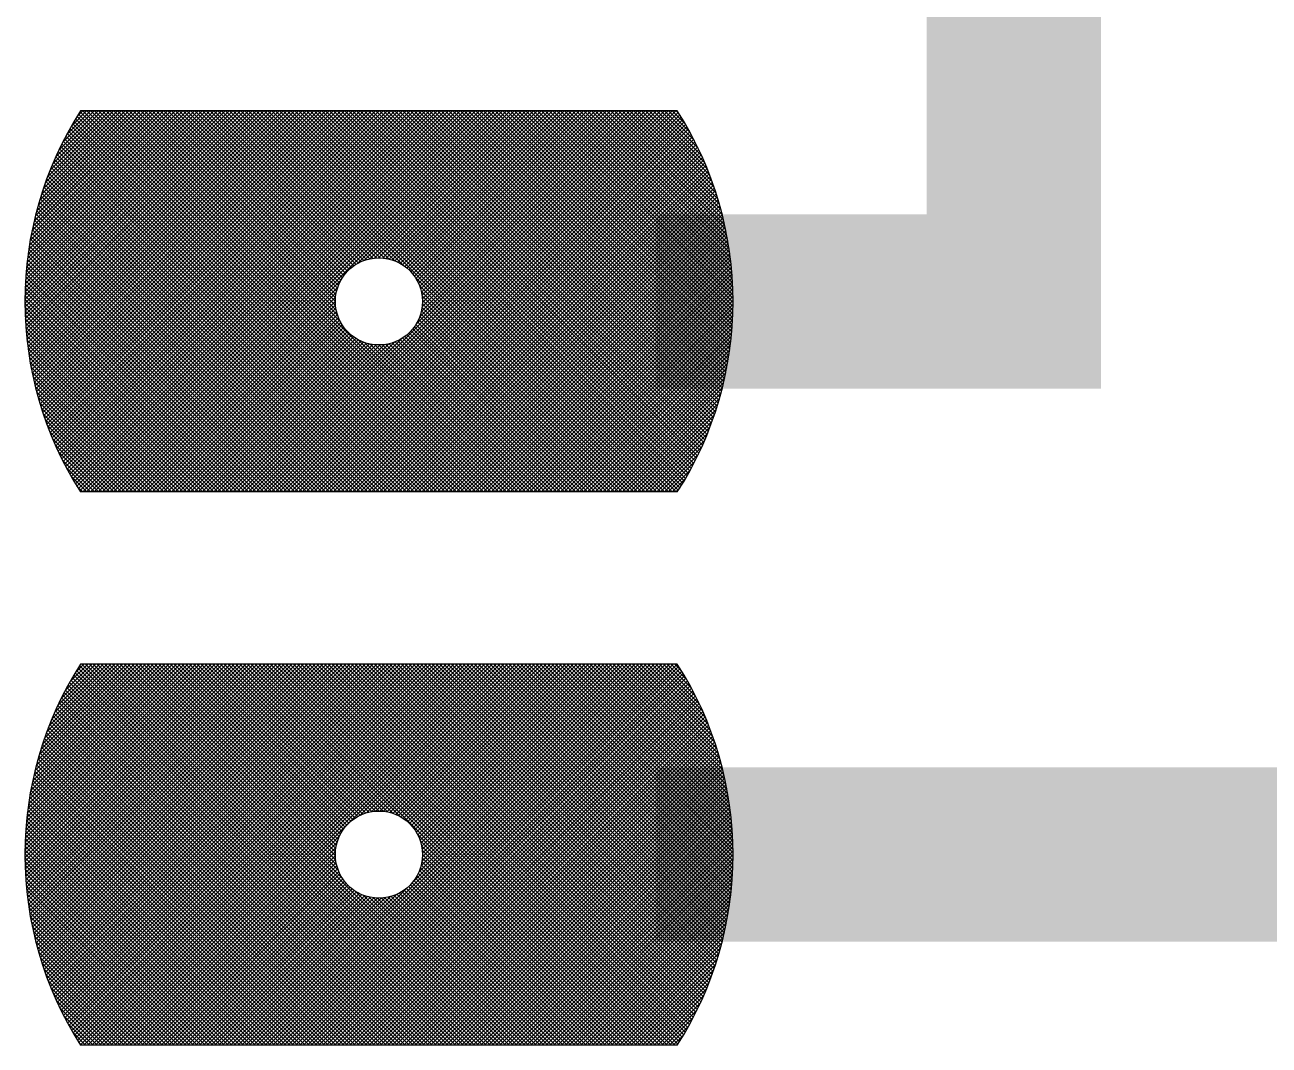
# Model space of a CAD drawing. Extents: x 0 to 395, y 0 to 270.
# Drawn here: x 117.12 to 122.83, y 206.77 to 211.45 of the extents above; entities that cross this region are included whole.
import ezdxf

# ---------------------------------------------------------------- set-up
doc = ezdxf.new("R2010")
doc.units = 0
doc.header["$LTSCALE"] = 0.3
doc.layers.get('0').update_dxf_attribs({"linetype": 'CONTINUOUS'})
doc.layers.add('TRACK', color=3, linetype='CONTINUOUS')

# ---------------------------------------------------------------- blocks, each defined once
blk = doc.blocks.new('*X26')
at = {"color": 0}
for p, q in [((77.75, 68.5753), (78.6297, 69.455)), ((77.7501, 68.593), (78.612, 69.455)), ((77.7502, 68.5578), (78.6474, 69.455)), ((77.7503, 68.6109), (78.5944, 69.455)), ((77.7505, 68.5404), (78.6651, 69.455)), ((77.7507, 68.6291), (78.5767, 69.455)), ((77.751, 68.5232), (78.6827, 69.455)), ((77.7514, 68.6474), (78.559, 69.455)), ((77.7517, 68.5063), (78.7004, 69.455)), ((77.7523, 68.666), (78.5413, 69.455)), ((77.7525, 68.4894), (78.7181, 69.455)), ((77.7534, 68.6847), (78.5236, 69.455)), ((77.7535, 68.4728), (78.7358, 69.455)), ((77.7547, 68.4563), (78.7535, 69.455)), ((77.7547, 68.7038), (78.506, 69.455)), ((77.756, 68.4399), (78.7711, 69.455)), ((77.7563, 68.723), (78.4883, 69.455)), ((77.7575, 68.4237), (78.7888, 69.455)), ((77.7581, 68.7425), (78.4706, 69.455)), ((77.7592, 68.4077), (78.8065, 69.455)), ((77.7603, 68.7623), (78.4529, 69.455)), ((77.7609, 68.3918), (78.8242, 69.455)), ((77.7627, 68.7824), (78.4353, 69.455)), ((77.7629, 68.376), (78.8418, 69.455)), ((77.7649, 68.3604), (78.8595, 69.455)), ((77.7653, 68.8028), (78.4176, 69.455)), ((77.7671, 68.3449), (78.8772, 69.455)), ((77.7683, 68.8234), (78.3999, 69.455)), ((77.7694, 68.3295), (78.8949, 69.455)), ((77.7717, 68.8444), (78.3822, 69.455)), ((77.7719, 68.3143), (78.9126, 69.455)), ((77.7744, 68.2992), (78.9302, 69.455)), ((77.7753, 68.8658), (78.3645, 69.455)), ((77.7771, 68.2842), (78.9479, 69.455)), ((77.7794, 68.8875), (78.3469, 69.455)), ((77.78, 68.2694), (78.9656, 69.455)), ((77.7829, 68.2546), (78.9833, 69.455)), ((77.7838, 68.9096), (78.3292, 69.455)), ((77.786, 68.24), (79.0009, 69.455)), ((77.7886, 68.9321), (78.3115, 69.455)), ((77.7891, 68.2255), (79.0186, 69.455)), ((77.7924, 68.2111), (79.0363, 69.455)), ((77.7939, 68.955), (78.2938, 69.455)), ((77.7958, 68.1968), (79.054, 69.455)), ((77.7993, 68.1827), (79.0717, 69.455)), ((77.7996, 68.9785), (78.2762, 69.455)), ((77.8029, 68.1686), (79.0893, 69.455)), ((77.8059, 69.0024), (78.2585, 69.455)), ((77.8067, 68.1546), (79.107, 69.455)), ((77.8105, 68.1408), (79.1247, 69.455)), ((77.8126, 69.0268), (78.2408, 69.455)), ((77.8144, 68.127), (79.1424, 69.455)), ((77.8184, 68.1134), (79.16, 69.455)), ((77.82, 69.0519), (78.2231, 69.455)), ((77.8226, 68.0998), (79.1777, 69.455)), ((77.8268, 68.0864), (79.1954, 69.455)), ((77.8281, 69.0776), (78.2054, 69.455)), ((77.8311, 68.073), (79.2131, 69.455)), ((77.8355, 68.0598), (79.2308, 69.455)), ((77.8368, 69.1041), (78.1878, 69.455)), ((77.84, 68.0466), (79.2484, 69.455)), ((77.8446, 68.0335), (79.2661, 69.455)), ((77.8464, 69.1313), (78.1701, 69.455)), ((77.8493, 68.0206), (79.2838, 69.455)), ((77.8541, 68.0077), (79.3015, 69.455)), ((77.8568, 69.1594), (78.1524, 69.455)), ((77.859, 67.9949), (79.3191, 69.455)), ((77.864, 67.9822), (79.3368, 69.455)), ((77.8682, 69.1885), (78.1347, 69.455)), ((77.869, 67.9695), (79.3545, 69.455)), ((77.8742, 67.957), (79.3722, 69.455)), ((77.8794, 67.9445), (79.3899, 69.455)), ((77.8808, 69.2187), (78.1171, 69.455)), ((77.8847, 67.9322), (79.4075, 69.455)), ((77.8901, 67.9199), (79.4252, 69.455)), ((77.8947, 69.2503), (78.0994, 69.455)), ((77.8956, 67.9077), (79.4429, 69.455)), ((77.9012, 67.8956), (79.4606, 69.455)), ((77.9068, 67.8836), (79.4782, 69.455)), ((77.9101, 69.2834), (78.0817, 69.455)), ((77.9125, 67.8716), (79.4959, 69.455)), ((77.9183, 67.8597), (79.5136, 69.455)), ((77.9242, 67.848), (79.5313, 69.455)), ((77.9275, 69.3185), (78.064, 69.455)), ((77.9302, 67.8362), (79.5489, 69.455)), ((77.9362, 67.8246), (79.5666, 69.455)), ((77.9424, 67.8131), (79.5843, 69.455)), ((77.9472, 69.3558), (78.0463, 69.455)), ((77.9486, 67.8016), (79.602, 69.455)), ((77.9549, 67.7902), (79.6197, 69.455)), ((77.9612, 67.7789), (79.6373, 69.455)), ((77.9676, 67.7676), (79.655, 69.455)), ((77.9698, 69.3962), (78.0287, 69.455)), ((77.9741, 67.7565), (79.6727, 69.455)), ((77.9807, 67.7454), (79.6904, 69.455)), ((77.9874, 67.7343), (79.708, 69.455)), ((77.9941, 67.7234), (79.7257, 69.455)), ((77.9966, 69.4406), (78.011, 69.455)), ((78.0009, 67.7125), (79.7434, 69.455)), ((79.7444, 67.705), (78.0013, 69.4481)), ((78.0111, 67.705), (79.7611, 69.455)), ((79.7621, 67.705), (78.0121, 69.455)), ((78.0288, 67.705), (79.7788, 69.455)), ((79.7798, 67.705), (78.0298, 69.455)), ((78.0464, 67.705), (79.7964, 69.455)), ((79.7975, 67.705), (78.0475, 69.455)), ((78.0641, 67.705), (79.8141, 69.455)), ((79.8152, 67.705), (78.0652, 69.455)), ((78.0818, 67.705), (79.8318, 69.455)), ((79.8328, 67.705), (78.0828, 69.455)), ((78.0995, 67.705), (79.8495, 69.455)), ((79.8505, 67.705), (78.1005, 69.455)), ((78.1171, 67.705), (79.8671, 69.455)), ((79.8682, 67.705), (78.1182, 69.455)), ((78.1348, 67.705), (79.8848, 69.455)), ((79.8859, 67.705), (78.1359, 69.455)), ((78.1525, 67.705), (79.9025, 69.455)), ((79.9035, 67.705), (78.1535, 69.455)), ((78.1702, 67.705), (79.9202, 69.455)), ((79.9212, 67.705), (78.1712, 69.455)), ((78.1879, 67.705), (79.9379, 69.455)), ((79.9389, 67.705), (78.1889, 69.455)), ((78.2055, 67.705), (79.9555, 69.455)), ((79.9566, 67.705), (78.2066, 69.455)), ((79.2057, 68.4736), (78.2243, 69.455)), ((79.1881, 68.5088), (78.2419, 69.455)), ((79.1803, 68.5343), (78.2596, 69.455)), ((79.1765, 68.5558), (78.2773, 69.455)), ((79.1751, 68.5749), (78.295, 69.455)), ((79.1754, 68.5923), (78.3126, 69.455)), ((79.177, 68.6083), (78.3303, 69.455)), ((79.1797, 68.6233), (78.348, 69.455)), ((79.1834, 68.6373), (78.3657, 69.455)), ((79.1878, 68.6505), (78.3834, 69.455)), ((79.193, 68.663), (78.401, 69.455)), ((79.1989, 68.6748), (78.4187, 69.455)), ((79.2054, 68.686), (78.4364, 69.455)), ((79.2125, 68.6966), (78.4541, 69.455)), ((79.2202, 68.7066), (78.4717, 69.455)), ((79.2284, 68.716), (78.4894, 69.455)), ((79.2372, 68.7249), (78.5071, 69.455)), ((79.2465, 68.7333), (78.5248, 69.455)), ((79.2564, 68.741), (78.5424, 69.455)), ((79.2669, 68.7483), (78.5601, 69.455)), ((79.2779, 68.7549), (78.5778, 69.455)), ((79.2896, 68.7609), (78.5955, 69.455)), ((79.302, 68.7662), (78.6132, 69.455)), ((79.315, 68.7708), (78.6308, 69.455)), ((79.3289, 68.7746), (78.6485, 69.455)), ((79.3437, 68.7775), (78.6662, 69.455)), ((79.3595, 68.7794), (78.6839, 69.455)), ((79.3766, 68.78), (78.7015, 69.455)), ((79.3953, 68.779), (78.7192, 69.455)), ((79.4162, 68.7757), (78.7369, 69.455)), ((79.4407, 68.7689), (78.7546, 69.455)), ((79.4728, 68.7545), (78.7723, 69.455)), ((78.7889, 67.705), (80.5389, 69.455)), ((80.5399, 67.705), (78.7899, 69.455)), ((78.8066, 67.705), (80.5566, 69.455)), ((80.5576, 67.705), (78.8076, 69.455)), ((78.8243, 67.705), (80.5743, 69.455)), ((80.5753, 67.705), (78.8253, 69.455)), ((78.8419, 67.705), (80.5919, 69.455)), ((80.593, 67.705), (78.843, 69.455)), ((78.8596, 67.705), (80.6096, 69.455)), ((80.6106, 67.705), (78.8606, 69.455)), ((78.8773, 67.705), (80.6273, 69.455)), ((80.6283, 67.705), (78.8783, 69.455)), ((78.895, 67.705), (80.645, 69.455)), ((80.646, 67.705), (78.896, 69.455)), ((78.9126, 67.705), (80.6626, 69.455)), ((80.6637, 67.705), (78.9137, 69.455)), ((78.9303, 67.705), (80.6803, 69.455)), ((80.6814, 67.705), (78.9314, 69.455)), ((78.948, 67.705), (80.698, 69.455)), ((80.699, 67.705), (78.949, 69.455)), ((78.9657, 67.705), (80.7157, 69.455)), ((80.7167, 67.705), (78.9667, 69.455)), ((78.9834, 67.705), (80.7334, 69.455)), ((80.7344, 67.705), (78.9844, 69.455)), ((79.001, 67.705), (80.7469, 69.4509)), ((80.7473, 67.7097), (79.0021, 69.455)), ((79.0187, 67.705), (80.7538, 69.44)), ((80.7541, 67.7206), (79.0197, 69.455)), ((80.7609, 67.7315), (79.0374, 69.455)), ((80.7676, 67.7425), (79.0551, 69.455)), ((80.7742, 67.7536), (79.0728, 69.455)), ((80.7807, 67.7648), (79.0905, 69.455)), ((80.7872, 67.776), (79.1081, 69.455)), ((80.7935, 67.7873), (79.1258, 69.455)), ((80.7998, 67.7987), (79.1435, 69.455)), ((80.8061, 67.8101), (79.1612, 69.455)), ((80.8122, 67.8217), (79.1788, 69.455)), ((80.8183, 67.8333), (79.1965, 69.455)), ((80.8243, 67.845), (79.2142, 69.455)), ((80.8302, 67.8567), (79.2319, 69.455)), ((80.836, 67.8686), (79.2496, 69.455)), ((79.2657, 68.7475), (79.9732, 69.455)), ((80.8417, 67.8805), (79.2672, 69.455)), ((80.8474, 67.8925), (79.2849, 69.455)), ((79.3022, 68.7663), (79.9909, 69.455)), ((80.853, 67.9046), (79.3026, 69.455)), ((80.8585, 67.9168), (79.3203, 69.455)), ((79.328, 68.7744), (80.0086, 69.455)), ((80.8639, 67.929), (79.3379, 69.455)), ((79.3496, 68.7784), (80.0262, 69.455)), ((80.8692, 67.9414), (79.3556, 69.455)), ((79.3688, 68.7799), (80.0439, 69.455)), ((80.8745, 67.9538), (79.3733, 69.455)), ((79.3863, 68.7797), (80.0616, 69.455)), ((80.8797, 67.9663), (79.391, 69.455)), ((79.4024, 68.7781), (80.0793, 69.455)), ((80.8847, 67.9789), (79.4087, 69.455)), ((79.4174, 68.7755), (80.097, 69.455)), ((80.8897, 67.9916), (79.4263, 69.455)), ((79.4315, 68.7719), (80.1146, 69.455)), ((80.8946, 68.0044), (79.444, 69.455)), ((79.4448, 68.7674), (80.1323, 69.455)), ((79.4573, 68.7623), (80.15, 69.455)), ((80.8994, 68.0172), (79.4617, 69.455)), ((79.4691, 68.7565), (80.1677, 69.455)), ((80.9042, 68.0302), (79.4794, 69.455)), ((79.4803, 68.75), (80.1853, 69.455)), ((79.491, 68.7429), (80.203, 69.455)), ((80.9088, 68.0432), (79.497, 69.455)), ((79.501, 68.7353), (80.2207, 69.455)), ((79.5105, 68.7271), (80.2384, 69.455)), ((80.9133, 68.0564), (79.5147, 69.455)), ((79.5194, 68.7184), (80.2561, 69.455)), ((79.5278, 68.7091), (80.2737, 69.455)), ((80.9178, 68.0696), (79.5324, 69.455)), ((79.5356, 68.6992), (80.2914, 69.455)), ((79.5428, 68.6888), (80.3091, 69.455)), ((79.5495, 68.6777), (80.3268, 69.455)), ((80.9221, 68.083), (79.5501, 69.455)), ((79.5507, 68.4845), (80.5212, 69.455)), ((79.5555, 68.6661), (80.3444, 69.455)), ((79.5609, 68.6538), (80.3621, 69.455)), ((79.5645, 68.5159), (80.5035, 69.455)), ((79.5656, 68.6408), (80.3798, 69.455)), ((80.9264, 68.0964), (79.5678, 69.455)), ((79.5694, 68.6269), (80.3975, 69.455)), ((79.571, 68.5401), (80.4859, 69.455)), ((79.5724, 68.6122), (80.4152, 69.455)), ((79.5741, 68.5609), (80.4682, 69.455)), ((79.5743, 68.5965), (80.4328, 69.455)), ((79.575, 68.5795), (80.4505, 69.455)), ((80.9305, 68.1099), (79.5854, 69.455)), ((80.9346, 68.1235), (79.6031, 69.455)), ((80.9385, 68.1373), (79.6208, 69.455)), ((80.9424, 68.1511), (79.6385, 69.455)), ((80.9461, 68.165), (79.6561, 69.455)), ((80.9498, 68.1791), (79.6738, 69.455)), ((80.9533, 68.1932), (79.6915, 69.455)), ((80.9567, 68.2075), (79.7092, 69.455)), ((80.96, 68.2218), (79.7269, 69.455)), ((80.9632, 68.2363), (79.7445, 69.455)), ((80.9663, 68.2509), (79.7622, 69.455)), ((80.9693, 68.2656), (79.7799, 69.455)), ((80.9721, 68.2804), (79.7976, 69.455)), ((80.9749, 68.2954), (79.8152, 69.455)), ((80.9775, 68.3104), (79.8329, 69.455)), ((80.98, 68.3256), (79.8506, 69.455)), ((80.9823, 68.341), (79.8683, 69.455)), ((80.9845, 68.3564), (79.886, 69.455)), ((80.9866, 68.372), (79.9036, 69.455)), ((80.9886, 68.3877), (79.9213, 69.455)), ((80.9904, 68.4036), (79.939, 69.455)), ((80.9921, 68.4196), (79.9567, 69.455)), ((80.9936, 68.4358), (79.9743, 69.455)), ((80.995, 68.4521), (79.992, 69.455)), ((80.9962, 68.4685), (80.0097, 69.455)), ((80.9972, 68.4851), (80.0274, 69.455)), ((80.9981, 68.5019), (80.0451, 69.455)), ((80.9989, 68.5189), (80.0627, 69.455)), ((80.9994, 68.536), (80.0804, 69.455)), ((80.9998, 68.5533), (80.0981, 69.455)), ((81, 68.5708), (80.1158, 69.455)), ((81, 68.5885), (80.1334, 69.455)), ((80.9998, 68.6063), (80.1511, 69.455)), ((80.9994, 68.6244), (80.1688, 69.455)), ((80.9988, 68.6427), (80.1865, 69.455)), ((80.998, 68.6612), (80.2042, 69.455)), ((80.9969, 68.6799), (80.2218, 69.455)), ((80.9956, 68.6989), (80.2395, 69.455)), ((80.9941, 68.7181), (80.2572, 69.455)), ((80.9923, 68.7375), (80.2749, 69.455)), ((80.9903, 68.7572), (80.2925, 69.455)), ((80.988, 68.7772), (80.3102, 69.455)), ((80.9854, 68.7975), (80.3279, 69.455)), ((80.9825, 68.8181), (80.3456, 69.455)), ((80.9792, 68.839), (80.3632, 69.455)), ((80.9756, 68.8603), (80.3809, 69.455)), ((80.9717, 68.8819), (80.3986, 69.455)), ((80.9674, 68.9039), (80.4163, 69.455)), ((80.9627, 68.9263), (80.434, 69.455)), ((80.9575, 68.9491), (80.4516, 69.455)), ((80.9519, 68.9724), (80.4693, 69.455)), ((80.9458, 68.9962), (80.487, 69.455)), ((80.9392, 69.0205), (80.5047, 69.455)), ((80.9319, 69.0454), (80.5223, 69.455)), ((80.9241, 69.071), (80.54, 69.455)), ((80.9155, 69.0972), (80.5577, 69.455)), ((80.9062, 69.1242), (80.5754, 69.455)), ((80.896, 69.1521), (80.5931, 69.455)), ((80.8848, 69.1809), (80.6107, 69.455)), ((80.8725, 69.2109), (80.6284, 69.455)), ((80.859, 69.2421), (80.6461, 69.455)), ((80.844, 69.2748), (80.6638, 69.455)), ((80.8272, 69.3093), (80.6814, 69.455)), ((80.8081, 69.346), (80.6991, 69.455)), ((80.7863, 69.3855), (80.7168, 69.455)), ((80.7607, 69.4288), (80.7345, 69.455)), ((79.6384, 67.705), (77.9616, 69.3818)), ((79.6561, 67.705), (77.968, 69.393)), ((79.6737, 67.705), (77.9745, 69.4042)), ((79.6914, 67.705), (77.9811, 69.4153)), ((79.7091, 67.705), (77.9878, 69.4263)), ((79.7268, 67.705), (77.9945, 69.4373)), ((79.0364, 67.705), (80.7605, 69.4291)), ((79.0541, 67.705), (80.7672, 69.4181)), ((79.0717, 67.705), (80.7738, 69.407)), ((79.0894, 67.705), (80.7803, 69.3959)), ((79.1071, 67.705), (80.7868, 69.3847)), ((79.55, 67.705), (77.9305, 69.3244)), ((79.5677, 67.705), (77.9366, 69.3361)), ((79.5853, 67.705), (77.9427, 69.3476)), ((79.603, 67.705), (77.9489, 69.3591)), ((79.6207, 67.705), (77.9552, 69.3705)), ((79.1248, 67.705), (80.7932, 69.3734)), ((79.1425, 67.705), (80.7995, 69.362)), ((79.1601, 67.705), (80.8057, 69.3506)), ((79.1778, 67.705), (80.8118, 69.339)), ((79.1955, 67.705), (80.8179, 69.3274)), ((79.4793, 67.705), (77.9071, 69.2771)), ((79.497, 67.705), (77.9129, 69.2891)), ((79.5146, 67.705), (77.9187, 69.3009)), ((79.5323, 67.705), (77.9246, 69.3127)), ((79.2132, 67.705), (80.8239, 69.3157)), ((79.2308, 67.705), (80.8298, 69.304)), ((79.2485, 67.705), (80.8356, 69.2921)), ((79.2662, 67.705), (80.8414, 69.2802)), ((79.2839, 67.705), (80.8471, 69.2682)), ((79.3909, 67.705), (77.8797, 69.2162)), ((79.4086, 67.705), (77.885, 69.2285)), ((79.4262, 67.705), (77.8904, 69.2408)), ((79.4439, 67.705), (77.8959, 69.253)), ((79.4616, 67.705), (77.9015, 69.2651)), ((79.3016, 67.705), (80.8527, 69.2561)), ((79.3192, 67.705), (80.8582, 69.2439)), ((79.3369, 67.705), (80.8636, 69.2317)), ((79.3546, 67.705), (80.8689, 69.2194)), ((79.3025, 67.705), (77.8544, 69.1531)), ((79.3202, 67.705), (77.8593, 69.1659)), ((79.3379, 67.705), (77.8643, 69.1786)), ((79.3555, 67.705), (77.8693, 69.1912)), ((79.3732, 67.705), (77.8745, 69.2037)), ((79.3723, 67.705), (80.8742, 69.2069)), ((79.3899, 67.705), (80.8794, 69.1944)), ((79.4076, 67.705), (80.8844, 69.1818)), ((79.4253, 67.705), (80.8894, 69.1691)), ((79.443, 67.705), (80.8943, 69.1564)), ((79.2318, 67.705), (77.8358, 69.101)), ((79.2495, 67.705), (77.8403, 69.1142)), ((79.2671, 67.705), (77.8449, 69.1272)), ((79.2848, 67.705), (77.8496, 69.1402)), ((79.4607, 67.705), (80.8992, 69.1435)), ((79.4783, 67.705), (80.9039, 69.1306)), ((79.496, 67.705), (80.9085, 69.1175)), ((79.5137, 67.705), (80.9131, 69.1044)), ((79.1611, 67.705), (77.8187, 69.0474)), ((79.1788, 67.705), (77.8228, 69.061)), ((79.1964, 67.705), (77.827, 69.0744)), ((79.2141, 67.705), (77.8314, 69.0877)), ((79.5314, 67.705), (80.9175, 69.0912)), ((79.549, 67.705), (80.9219, 69.0778)), ((79.5667, 67.705), (80.9261, 69.0644)), ((79.5844, 67.705), (80.9303, 69.0509)), ((79.0904, 67.705), (77.8032, 68.9922)), ((79.108, 67.705), (77.8069, 69.0062)), ((79.1257, 67.705), (77.8107, 69.02)), ((79.1434, 67.705), (77.8146, 69.0338)), ((79.6021, 67.705), (80.9343, 69.0373)), ((79.6197, 67.705), (80.9383, 69.0235)), ((79.6374, 67.705), (80.9422, 69.0097)), ((79.6551, 67.705), (80.9459, 68.9958)), ((79.6728, 67.705), (80.9495, 68.9818)), ((79.0197, 67.705), (77.7893, 68.9353)), ((79.0373, 67.705), (77.7926, 68.9497)), ((79.055, 67.705), (77.796, 68.964)), ((79.0727, 67.705), (77.7995, 68.9782)), ((79.6905, 67.705), (80.9531, 68.9676)), ((79.7081, 67.705), (80.9565, 68.9534)), ((79.7258, 67.705), (80.9598, 68.939)), ((79.7435, 67.705), (80.9631, 68.9246)), ((78.9489, 67.705), (77.7773, 68.8766)), ((78.9666, 67.705), (77.7801, 68.8915)), ((78.9843, 67.705), (77.7831, 68.9062)), ((79.002, 67.705), (77.7861, 68.9208)), ((79.7612, 67.705), (80.9661, 68.91)), ((79.7788, 67.705), (80.9691, 68.8953)), ((79.7965, 67.705), (80.972, 68.8805)), ((78.8782, 67.705), (77.7672, 68.816)), ((78.8959, 67.705), (77.7696, 68.8314)), ((78.9136, 67.705), (77.772, 68.8466)), ((78.9313, 67.705), (77.7746, 68.8617)), ((79.8142, 67.705), (80.9747, 68.8655)), ((79.8319, 67.705), (80.9773, 68.8505)), ((79.8496, 67.705), (80.9798, 68.8353)), ((79.8672, 67.705), (80.9822, 68.82)), ((78.8075, 67.705), (77.7593, 68.7533)), ((78.8252, 67.705), (77.761, 68.7692)), ((78.8429, 67.705), (77.763, 68.7849)), ((78.8606, 67.705), (77.765, 68.8005)), ((79.8849, 67.705), (80.9844, 68.8045)), ((79.9026, 67.705), (80.9865, 68.7889)), ((79.9203, 67.705), (80.9885, 68.7732)), ((79.9379, 67.705), (80.9903, 68.7573)), ((78.7545, 67.705), (77.7548, 68.7047)), ((78.7722, 67.705), (77.7561, 68.721)), ((78.7898, 67.705), (77.7576, 68.7372)), ((79.9556, 67.705), (80.992, 68.7413)), ((79.9733, 67.705), (80.9935, 68.7252)), ((79.991, 67.705), (80.9949, 68.7089)), ((78.7015, 67.705), (77.7517, 68.6547)), ((78.7191, 67.705), (77.7526, 68.6716)), ((78.7368, 67.705), (77.7536, 68.6882)), ((78.2232, 67.705), (79.2075, 68.6893)), ((78.2409, 67.705), (79.1887, 68.6528)), ((80.5223, 67.705), (79.5495, 68.6778)), ((80.5046, 67.705), (79.5639, 68.6457)), ((80.0087, 67.705), (80.9961, 68.6924)), ((80.0263, 67.705), (80.9972, 68.6758)), ((80.044, 67.705), (80.9981, 68.6591)), ((80.0617, 67.705), (80.9988, 68.6421)), ((78.6307, 67.705), (77.75, 68.5857)), ((78.6484, 67.705), (77.7502, 68.6033)), ((78.6661, 67.705), (77.7505, 68.6206)), ((78.6838, 67.705), (77.751, 68.6378)), ((78.2586, 67.705), (79.1806, 68.627)), ((78.2762, 67.705), (79.1766, 68.6054)), ((78.2939, 67.705), (79.1751, 68.5862)), ((80.4869, 67.705), (79.5707, 68.6212)), ((80.4692, 67.705), (79.574, 68.6003)), ((80.4515, 67.705), (79.575, 68.5816)), ((80.0794, 67.705), (80.9994, 68.625)), ((80.097, 67.705), (80.9998, 68.6077)), ((80.1147, 67.705), (81, 68.5902)), ((78.6131, 67.705), (77.75, 68.568)), ((78.5954, 67.705), (77.7503, 68.5501)), ((78.5777, 67.705), (77.7507, 68.532)), ((78.3116, 67.705), (79.1753, 68.5687)), ((78.3293, 67.705), (79.1769, 68.5526)), ((78.347, 67.705), (79.1795, 68.5376)), ((80.3985, 67.705), (79.5696, 68.5339)), ((80.4162, 67.705), (79.5725, 68.5487)), ((80.4339, 67.705), (79.5744, 68.5645)), ((80.1324, 67.705), (81, 68.5726)), ((80.1501, 67.705), (80.9998, 68.5547)), ((80.1678, 67.705), (80.9994, 68.5367)), ((78.56, 67.705), (77.7514, 68.5137)), ((78.5424, 67.705), (77.7522, 68.4951)), ((78.5247, 67.705), (77.7533, 68.4764)), ((78.3646, 67.705), (79.1831, 68.5235)), ((78.3823, 67.705), (79.1876, 68.5102)), ((78.4, 67.705), (79.1927, 68.4977)), ((78.4177, 67.705), (79.1985, 68.4859)), ((78.4353, 67.705), (79.205, 68.4747)), ((80.3101, 67.705), (79.5433, 68.4719)), ((80.3278, 67.705), (79.5499, 68.4829)), ((80.3455, 67.705), (79.5559, 68.4946)), ((80.3632, 67.705), (79.5612, 68.507)), ((80.3808, 67.705), (79.5658, 68.52)), ((80.1854, 67.705), (80.9988, 68.5184)), ((80.2031, 67.705), (80.998, 68.4999)), ((80.2208, 67.705), (80.997, 68.4812)), ((78.507, 67.705), (77.7546, 68.4574)), ((78.4893, 67.705), (77.7562, 68.4381)), ((78.4716, 67.705), (77.758, 68.4186)), ((78.453, 67.705), (79.2121, 68.464)), ((78.4707, 67.705), (79.2197, 68.454)), ((78.4884, 67.705), (79.2279, 68.4445)), ((78.5061, 67.705), (79.2366, 68.4356)), ((78.5237, 67.705), (79.2459, 68.4272)), ((78.5414, 67.705), (79.2558, 68.4194)), ((78.5591, 67.705), (79.2662, 68.4122)), ((79.9743, 67.705), (79.2686, 68.4107)), ((80.1864, 67.705), (79.481, 68.4104)), ((80.2041, 67.705), (79.4916, 68.4175)), ((80.2217, 67.705), (79.5016, 68.4252)), ((80.2394, 67.705), (79.511, 68.4334)), ((80.2571, 67.705), (79.5199, 68.4422)), ((80.2748, 67.705), (79.5283, 68.4515)), ((80.2924, 67.705), (79.536, 68.4614)), ((80.2385, 67.705), (80.9957, 68.4623)), ((80.2561, 67.705), (80.9942, 68.4431)), ((80.2738, 67.705), (80.9925, 68.4236)), ((78.454, 67.705), (77.7601, 68.3988)), ((78.4363, 67.705), (77.7625, 68.3788)), ((78.4186, 67.705), (77.7652, 68.3584)), ((78.5768, 67.705), (79.2773, 68.4055)), ((78.5944, 67.705), (79.2889, 68.3995)), ((78.6121, 67.705), (79.3012, 68.3941)), ((78.6298, 67.705), (79.3142, 68.3894)), ((78.6475, 67.705), (79.3281, 68.3856)), ((78.6652, 67.705), (79.3428, 68.3826)), ((78.6828, 67.705), (79.3585, 68.3807)), ((78.7005, 67.705), (79.3755, 68.38)), ((78.7182, 67.705), (79.3941, 68.3809)), ((78.7359, 67.705), (79.4149, 68.384)), ((78.7535, 67.705), (79.4391, 68.3905)), ((78.7712, 67.705), (79.4705, 68.4043)), ((79.9919, 67.705), (79.3038, 68.3931)), ((80.0096, 67.705), (79.3293, 68.3853)), ((80.0273, 67.705), (79.3508, 68.3815)), ((80.045, 67.705), (79.3699, 68.3801)), ((80.0626, 67.705), (79.3873, 68.3804)), ((80.0803, 67.705), (79.4033, 68.382)), ((80.098, 67.705), (79.4183, 68.3847)), ((80.1157, 67.705), (79.4323, 68.3884)), ((80.1334, 67.705), (79.4455, 68.3928)), ((80.151, 67.705), (79.458, 68.398)), ((80.1687, 67.705), (79.4698, 68.4039)), ((80.2915, 67.705), (80.9904, 68.4039)), ((80.3092, 67.705), (80.9881, 68.384)), ((80.3269, 67.705), (80.9855, 68.3637)), ((78.4009, 67.705), (77.7682, 68.3378)), ((78.3833, 67.705), (77.7715, 68.3168)), ((80.3445, 67.705), (80.9826, 68.3431)), ((80.3622, 67.705), (80.9794, 68.3222)), ((80.3799, 67.705), (80.9759, 68.301)), ((78.3656, 67.705), (77.7751, 68.2955)), ((78.3479, 67.705), (77.7791, 68.2738)), ((78.3302, 67.705), (77.7835, 68.2517)), ((80.3976, 67.705), (80.972, 68.2794)), ((80.4152, 67.705), (80.9677, 68.2574)), ((78.3126, 67.705), (77.7883, 68.2292)), ((78.2949, 67.705), (77.7935, 68.2063)), ((78.2772, 67.705), (77.7993, 68.1829)), ((80.4329, 67.705), (80.963, 68.235)), ((80.4506, 67.705), (80.9578, 68.2122)), ((80.4683, 67.705), (80.9523, 68.189)), ((78.2595, 67.705), (77.8055, 68.159)), ((78.2418, 67.705), (77.8122, 68.1346)), ((80.486, 67.705), (80.9462, 68.1652)), ((80.5036, 67.705), (80.9396, 68.1409)), ((78.2242, 67.705), (77.8196, 68.1096)), ((78.2065, 67.705), (77.8276, 68.0839)), ((80.5213, 67.705), (80.9324, 68.1161)), ((80.539, 67.705), (80.9245, 68.0905)), ((78.1888, 67.705), (77.8363, 68.0575)), ((78.1711, 67.705), (77.8458, 68.0303)), ((80.5567, 67.705), (80.916, 68.0644)), ((80.5743, 67.705), (80.9067, 68.0374)), ((78.1535, 67.705), (77.8562, 68.0023)), ((78.1358, 67.705), (77.8675, 67.9732)), ((80.592, 67.705), (80.8966, 68.0096)), ((80.6097, 67.705), (80.8855, 67.9808)), ((78.1181, 67.705), (77.88, 67.9431)), ((78.1004, 67.705), (77.8938, 67.9116)), ((80.6274, 67.705), (80.8733, 67.9509)), ((80.6451, 67.705), (80.8598, 67.9198)), ((78.0827, 67.705), (77.9092, 67.8785)), ((78.0651, 67.705), (77.9264, 67.8437)), ((80.6627, 67.705), (80.8449, 67.8872)), ((80.6804, 67.705), (80.8282, 67.8528)), ((78.0474, 67.705), (77.9459, 67.8065)), ((80.6981, 67.705), (80.8093, 67.8162)), ((78.0297, 67.705), (77.9684, 67.7663)), ((80.7158, 67.705), (80.7877, 67.7769)), ((80.7334, 67.705), (80.7624, 67.7339)), ((78.012, 67.705), (77.9949, 67.7221))]:
    blk.add_line(p, q, dxfattribs=at)
blk = doc.blocks.new('*X24')
at = {"color": 0}
for p, q in [((77.75, 66.0297), (78.6353, 66.915)), ((77.75, 66.0474), (78.6176, 66.915)), ((77.7502, 66.0123), (78.653, 66.915)), ((77.7502, 66.0653), (78.5999, 66.915)), ((77.7506, 65.995), (78.6707, 66.915)), ((77.7506, 66.0833), (78.5823, 66.915)), ((77.7512, 65.9779), (78.6883, 66.915)), ((77.7512, 66.1016), (78.5646, 66.915)), ((77.7519, 65.9609), (78.706, 66.915)), ((77.752, 66.1201), (78.5469, 66.915)), ((77.7528, 65.9441), (78.7237, 66.915)), ((77.753, 66.1388), (78.5292, 66.915)), ((77.7539, 65.9275), (78.7414, 66.915)), ((77.7543, 66.1577), (78.5116, 66.915)), ((77.7551, 65.9111), (78.759, 66.915)), ((77.7558, 66.1769), (78.4939, 66.915)), ((77.7565, 65.8948), (78.7767, 66.915)), ((77.7575, 66.1963), (78.4762, 66.915)), ((77.758, 65.8786), (78.7944, 66.915)), ((77.7596, 66.216), (78.4585, 66.915)), ((77.7597, 65.8626), (78.8121, 66.915)), ((77.7615, 65.8468), (78.8297, 66.915)), ((77.7619, 66.236), (78.4408, 66.915)), ((77.7635, 65.8311), (78.8474, 66.915)), ((77.7645, 66.2563), (78.4232, 66.915)), ((77.7656, 65.8155), (78.8651, 66.915)), ((77.7674, 66.2769), (78.4055, 66.915)), ((77.7678, 65.8), (78.8828, 66.915)), ((77.7702, 65.7847), (78.9005, 66.915)), ((77.7706, 66.2978), (78.3878, 66.915)), ((77.7727, 65.7695), (78.9181, 66.915)), ((77.7741, 66.319), (78.3701, 66.915)), ((77.7753, 65.7545), (78.9358, 66.915)), ((77.778, 65.7395), (78.9535, 66.915)), ((77.778, 66.3406), (78.3525, 66.915)), ((77.7809, 65.7247), (78.9712, 66.915)), ((77.7823, 66.3626), (78.3348, 66.915)), ((77.7839, 65.71), (78.9888, 66.915)), ((77.787, 65.6954), (79.0065, 66.915)), ((77.787, 66.3849), (78.3171, 66.915)), ((77.7902, 65.681), (79.0242, 66.915)), ((77.7922, 66.4077), (78.2994, 66.915)), ((77.7935, 65.6666), (79.0419, 66.915)), ((77.7969, 65.6524), (79.0596, 66.915)), ((77.7977, 66.431), (78.2817, 66.915)), ((77.8005, 65.6382), (79.0772, 66.915)), ((77.8038, 66.4548), (78.2641, 66.915)), ((77.8041, 65.6242), (79.0949, 66.915)), ((77.8079, 65.6103), (79.1126, 66.915)), ((77.8104, 66.479), (78.2464, 66.915)), ((77.8117, 65.5964), (79.1303, 66.915)), ((77.8157, 65.5827), (79.1479, 66.915)), ((77.8176, 66.5039), (78.2287, 66.915)), ((77.8197, 65.5691), (79.1656, 66.915)), ((77.8239, 65.5556), (79.1833, 66.915)), ((77.8255, 66.5294), (78.211, 66.915)), ((77.8281, 65.5422), (79.201, 66.915)), ((77.8325, 65.5288), (79.2187, 66.915)), ((77.834, 66.5556), (78.1934, 66.915)), ((77.8369, 65.5156), (79.2363, 66.915)), ((77.8415, 65.5025), (79.254, 66.915)), ((77.8433, 66.5826), (78.1757, 66.915)), ((77.8461, 65.4894), (79.2717, 66.915)), ((77.8508, 65.4765), (79.2894, 66.915)), ((77.8534, 66.6104), (78.158, 66.915)), ((77.8557, 65.4636), (79.307, 66.915)), ((77.8606, 65.4508), (79.3247, 66.915)), ((77.8645, 66.6392), (78.1403, 66.915)), ((77.8656, 65.4382), (79.3424, 66.915)), ((77.8706, 65.4256), (79.3601, 66.915)), ((77.8758, 65.4131), (79.3778, 66.915)), ((77.8767, 66.6691), (78.1226, 66.915)), ((77.8811, 65.4006), (79.3954, 66.915)), ((77.8864, 65.3883), (79.4131, 66.915)), ((77.8901, 66.7002), (78.105, 66.915)), ((77.8918, 65.376), (79.4308, 66.915)), ((77.8973, 65.3639), (79.4485, 66.915)), ((77.9029, 65.3518), (79.4661, 66.915)), ((77.9051, 66.7328), (78.0873, 66.915)), ((77.9086, 65.3398), (79.4838, 66.915)), ((77.9144, 65.3279), (79.5015, 66.915)), ((77.9202, 65.316), (79.5192, 66.915)), ((77.9218, 66.7672), (78.0696, 66.915)), ((77.9261, 65.3042), (79.5369, 66.915)), ((77.9321, 65.2926), (79.5545, 66.915)), ((77.9382, 65.281), (79.5722, 66.915)), ((77.9407, 66.8037), (78.0519, 66.915)), ((77.9443, 65.2694), (79.5899, 66.915)), ((77.9505, 65.258), (79.6076, 66.915)), ((77.9568, 65.2466), (79.6252, 66.915)), ((77.9623, 66.843), (78.0343, 66.915)), ((77.9632, 65.2353), (79.6429, 66.915)), ((77.9697, 65.2241), (79.6606, 66.915)), ((77.9762, 65.2129), (79.6783, 66.915)), ((79.6858, 65.165), (77.979, 66.8718)), ((77.9828, 65.2019), (79.696, 66.915)), ((79.7035, 65.165), (77.9857, 66.8828)), ((77.9876, 66.886), (78.0166, 66.915)), ((77.9895, 65.1909), (79.7136, 66.915)), ((79.7212, 65.165), (77.9924, 66.8938)), ((77.9963, 65.1799), (79.7313, 66.915)), ((79.7389, 65.165), (77.9992, 66.9047)), ((78.0031, 65.1691), (79.749, 66.915)), ((79.7565, 65.165), (78.0065, 66.915)), ((78.0167, 65.165), (79.7667, 66.915)), ((79.7742, 65.165), (78.0242, 66.915)), ((78.0343, 65.165), (79.7843, 66.915)), ((79.7919, 65.165), (78.0419, 66.915)), ((78.052, 65.165), (79.802, 66.915)), ((79.8096, 65.165), (78.0596, 66.915)), ((78.0697, 65.165), (79.8197, 66.915)), ((79.8272, 65.165), (78.0772, 66.915)), ((78.0874, 65.165), (79.8374, 66.915)), ((79.8449, 65.165), (78.0949, 66.915)), ((78.1051, 65.165), (79.8551, 66.915)), ((79.8626, 65.165), (78.1126, 66.915)), ((78.1227, 65.165), (79.8727, 66.915)), ((79.8803, 65.165), (78.1303, 66.915)), ((78.1404, 65.165), (79.8904, 66.915)), ((79.898, 65.165), (78.148, 66.915)), ((78.1581, 65.165), (79.9081, 66.915)), ((79.9156, 65.165), (78.1656, 66.915)), ((78.1758, 65.165), (79.9258, 66.915)), ((79.9333, 65.165), (78.1833, 66.915)), ((78.1934, 65.165), (79.9434, 66.915)), ((79.951, 65.165), (78.201, 66.915)), ((78.2111, 65.165), (79.9611, 66.915)), ((79.2197, 65.9139), (78.2187, 66.915)), ((79.192, 65.9594), (78.2363, 66.915)), ((79.1822, 65.9868), (78.254, 66.915)), ((79.1774, 66.0093), (78.2717, 66.915)), ((79.1753, 66.0291), (78.2894, 66.915)), ((79.1751, 66.0469), (78.3071, 66.915)), ((79.1764, 66.0634), (78.3247, 66.915)), ((79.1788, 66.0786), (78.3424, 66.915)), ((79.1821, 66.093), (78.3601, 66.915)), ((79.1863, 66.1064), (78.3778, 66.915)), ((79.1913, 66.1191), (78.3954, 66.915)), ((79.197, 66.1311), (78.4131, 66.915)), ((79.2033, 66.1425), (78.4308, 66.915)), ((79.2102, 66.1533), (78.4485, 66.915)), ((79.2177, 66.1635), (78.4662, 66.915)), ((79.2257, 66.1731), (78.4838, 66.915)), ((79.2343, 66.1822), (78.5015, 66.915)), ((79.2435, 66.1907), (78.5192, 66.915)), ((79.2532, 66.1986), (78.5369, 66.915)), ((79.2635, 66.206), (78.5545, 66.915)), ((79.2744, 66.2128), (78.5722, 66.915)), ((79.2859, 66.219), (78.5899, 66.915)), ((79.298, 66.2246), (78.6076, 66.915)), ((79.3108, 66.2294), (78.6253, 66.915)), ((79.3244, 66.2335), (78.6429, 66.915)), ((79.3389, 66.2367), (78.6606, 66.915)), ((79.3544, 66.2389), (78.6783, 66.915)), ((79.371, 66.24), (78.696, 66.915)), ((79.3891, 66.2395), (78.7136, 66.915)), ((79.4093, 66.237), (78.7313, 66.915)), ((79.4324, 66.2316), (78.749, 66.915)), ((79.4612, 66.2205), (78.7667, 66.915)), ((80.5344, 65.165), (78.7844, 66.915)), ((78.7945, 65.165), (80.5445, 66.915)), ((80.552, 65.165), (78.802, 66.915)), ((78.8122, 65.165), (80.5622, 66.915)), ((80.5697, 65.165), (78.8197, 66.915)), ((78.8298, 65.165), (80.5798, 66.915)), ((80.5874, 65.165), (78.8374, 66.915)), ((78.8475, 65.165), (80.5975, 66.915)), ((80.6051, 65.165), (78.8551, 66.915)), ((78.8652, 65.165), (80.6152, 66.915)), ((80.6227, 65.165), (78.8727, 66.915)), ((78.8829, 65.165), (80.6329, 66.915)), ((80.6404, 65.165), (78.8904, 66.915)), ((78.9005, 65.165), (80.6505, 66.915)), ((80.6581, 65.165), (78.9081, 66.915)), ((78.9182, 65.165), (80.6682, 66.915)), ((80.6758, 65.165), (78.9258, 66.915)), ((78.9359, 65.165), (80.6859, 66.915)), ((80.6935, 65.165), (78.9435, 66.915)), ((78.9536, 65.165), (80.7036, 66.915)), ((80.7111, 65.165), (78.9611, 66.915)), ((78.9713, 65.165), (80.7213, 66.915)), ((80.7288, 65.165), (78.9788, 66.915)), ((78.9889, 65.165), (80.7389, 66.915)), ((80.7452, 65.1663), (78.9965, 66.915)), ((79.0066, 65.165), (80.7491, 66.9075)), ((80.752, 65.1772), (79.0142, 66.915)), ((79.0243, 65.165), (80.7559, 66.8966)), ((80.7588, 65.1881), (79.0318, 66.915)), ((79.042, 65.165), (80.7626, 66.8857)), ((80.7655, 65.199), (79.0495, 66.915)), ((79.0596, 65.165), (80.7693, 66.8746)), ((80.7721, 65.2101), (79.0672, 66.915)), ((80.7786, 65.2212), (79.0849, 66.915)), ((80.7851, 65.2324), (79.1026, 66.915)), ((80.7915, 65.2437), (79.1202, 66.915)), ((80.7978, 65.2551), (79.1379, 66.915)), ((80.8041, 65.2665), (79.1556, 66.915)), ((80.8103, 65.278), (79.1733, 66.915)), ((80.8164, 65.2896), (79.1909, 66.915)), ((80.8224, 65.3012), (79.2086, 66.915)), ((80.8283, 65.313), (79.2263, 66.915)), ((80.8342, 65.3248), (79.244, 66.915)), ((80.8399, 65.3367), (79.2616, 66.915)), ((80.8456, 65.3487), (79.2793, 66.915)), ((79.2796, 66.2158), (79.9788, 66.915)), ((80.8512, 65.3608), (79.297, 66.915)), ((79.3109, 66.2295), (79.9965, 66.915)), ((80.8568, 65.3729), (79.3147, 66.915)), ((80.8622, 65.3851), (79.3324, 66.915)), ((79.3351, 66.236), (80.0142, 66.915)), ((80.8676, 65.3975), (79.35, 66.915)), ((79.3559, 66.2391), (80.0318, 66.915)), ((80.8729, 65.4099), (79.3677, 66.915)), ((79.3745, 66.24), (80.0495, 66.915)), ((80.878, 65.4224), (79.3854, 66.915)), ((79.3915, 66.2393), (80.0672, 66.915)), ((80.8831, 65.4349), (79.4031, 66.915)), ((79.4072, 66.2374), (80.0849, 66.915)), ((80.8882, 65.4476), (79.4207, 66.915)), ((79.422, 66.2344), (80.1025, 66.915)), ((79.4358, 66.2305), (80.1202, 66.915)), ((80.8931, 65.4603), (79.4384, 66.915)), ((79.4488, 66.2259), (80.1379, 66.915)), ((80.8979, 65.4732), (79.4561, 66.915)), ((79.4611, 66.2205), (80.1556, 66.915)), ((79.4727, 66.2145), (80.1733, 66.915)), ((80.9027, 65.4861), (79.4738, 66.915)), ((79.4838, 66.2078), (80.1909, 66.915)), ((80.9073, 65.4991), (79.4915, 66.915)), ((79.4942, 66.2006), (80.2086, 66.915)), ((79.5041, 66.1928), (80.2263, 66.915)), ((80.9119, 65.5122), (79.5091, 66.915)), ((79.5134, 66.1844), (80.244, 66.915)), ((79.5221, 66.1755), (80.2616, 66.915)), ((80.9164, 65.5254), (79.5268, 66.915)), ((79.5303, 66.166), (80.2793, 66.915)), ((79.538, 66.156), (80.297, 66.915)), ((79.5425, 65.9307), (80.5268, 66.915)), ((80.9208, 65.5387), (79.5445, 66.915)), ((79.545, 66.1453), (80.3147, 66.915)), ((79.5515, 66.1341), (80.3324, 66.915)), ((79.5573, 66.1223), (80.35, 66.915)), ((79.5612, 65.9671), (80.5091, 66.915)), ((80.925, 65.5521), (79.5622, 66.915)), ((79.5624, 66.1097), (80.3677, 66.915)), ((79.5669, 66.0965), (80.3854, 66.915)), ((79.5694, 65.9929), (80.4915, 66.915)), ((79.5705, 66.0824), (80.4031, 66.915)), ((79.5731, 66.0674), (80.4207, 66.915)), ((79.5734, 66.0146), (80.4738, 66.915)), ((79.5747, 66.0513), (80.4384, 66.915)), ((79.5749, 66.0338), (80.4561, 66.915)), ((80.9292, 65.5656), (79.5798, 66.915)), ((80.9333, 65.5792), (79.5975, 66.915)), ((80.9373, 65.5929), (79.6152, 66.915)), ((80.9412, 65.6067), (79.6329, 66.915)), ((80.9449, 65.6206), (79.6506, 66.915)), ((80.9486, 65.6346), (79.6682, 66.915)), ((80.9522, 65.6487), (79.6859, 66.915)), ((80.9556, 65.6629), (79.7036, 66.915)), ((80.959, 65.6773), (79.7213, 66.915)), ((80.9622, 65.6917), (79.7389, 66.915)), ((80.9654, 65.7063), (79.7566, 66.915)), ((80.9684, 65.7209), (79.7743, 66.915)), ((80.9713, 65.7357), (79.792, 66.915)), ((80.974, 65.7506), (79.8097, 66.915)), ((80.9767, 65.7657), (79.8273, 66.915)), ((80.9792, 65.7808), (79.845, 66.915)), ((80.9816, 65.7961), (79.8627, 66.915)), ((80.9839, 65.8115), (79.8804, 66.915)), ((80.986, 65.8271), (79.898, 66.915)), ((80.988, 65.8427), (79.9157, 66.915)), ((80.9898, 65.8586), (79.9334, 66.915)), ((80.9916, 65.8745), (79.9511, 66.915)), ((80.9931, 65.8906), (79.9688, 66.915)), ((80.9945, 65.9069), (79.9864, 66.915)), ((80.9958, 65.9233), (80.0041, 66.915)), ((80.9969, 65.9399), (80.0218, 66.915)), ((80.9979, 65.9566), (80.0395, 66.915)), ((80.9986, 65.9735), (80.0571, 66.915)), ((80.9992, 65.9906), (80.0748, 66.915)), ((80.9997, 66.0078), (80.0925, 66.915)), ((80.9999, 66.0252), (80.1102, 66.915)), ((81, 66.0429), (80.1279, 66.915)), ((80.9999, 66.0607), (80.1455, 66.915)), ((80.9995, 66.0787), (80.1632, 66.915)), ((80.999, 66.0969), (80.1809, 66.915)), ((80.9983, 66.1153), (80.1986, 66.915)), ((80.9973, 66.134), (80.2162, 66.915)), ((80.9961, 66.1528), (80.2339, 66.915)), ((80.9946, 66.172), (80.2516, 66.915)), ((80.9929, 66.1913), (80.2693, 66.915)), ((80.991, 66.211), (80.287, 66.915)), ((80.9888, 66.2309), (80.3046, 66.915)), ((80.9862, 66.2511), (80.3223, 66.915)), ((80.9834, 66.2716), (80.34, 66.915)), ((80.9803, 66.2924), (80.3577, 66.915)), ((80.9768, 66.3135), (80.3753, 66.915)), ((80.973, 66.335), (80.393, 66.915)), ((80.9688, 66.3569), (80.4107, 66.915)), ((80.9642, 66.3792), (80.4284, 66.915)), ((80.9592, 66.4019), (80.4461, 66.915)), ((80.9537, 66.425), (80.4637, 66.915)), ((80.9478, 66.4486), (80.4814, 66.915)), ((80.9413, 66.4728), (80.4991, 66.915)), ((80.9343, 66.4975), (80.5168, 66.915)), ((80.9266, 66.5228), (80.5344, 66.915)), ((80.9183, 66.5488), (80.5521, 66.915)), ((80.9092, 66.5756), (80.5698, 66.915)), ((80.8993, 66.6032), (80.5875, 66.915)), ((80.8884, 66.6317), (80.6052, 66.915)), ((80.8765, 66.6613), (80.6228, 66.915)), ((80.8634, 66.6921), (80.6405, 66.915)), ((80.8489, 66.7243), (80.6582, 66.915)), ((80.8327, 66.7582), (80.6759, 66.915)), ((80.8144, 66.7941), (80.6935, 66.915)), ((80.7936, 66.8327), (80.7112, 66.915)), ((80.7693, 66.8746), (80.7289, 66.915)), ((79.5974, 65.165), (77.947, 66.8155)), ((79.6151, 65.165), (77.9532, 66.8269)), ((79.6328, 65.165), (77.9596, 66.8382)), ((79.6505, 65.165), (77.966, 66.8495)), ((79.6681, 65.165), (77.9725, 66.8607)), ((79.0773, 65.165), (80.7759, 66.8635)), ((79.095, 65.165), (80.7824, 66.8524)), ((79.1127, 65.165), (80.7888, 66.8411)), ((79.1304, 65.165), (80.7952, 66.8298)), ((79.148, 65.165), (80.8014, 66.8184)), ((79.509, 65.165), (77.9168, 66.7572)), ((79.5267, 65.165), (77.9227, 66.769)), ((79.5444, 65.165), (77.9287, 66.7807)), ((79.5621, 65.165), (77.9347, 66.7924)), ((79.5798, 65.165), (77.9408, 66.804)), ((79.1657, 65.165), (80.8076, 66.8069)), ((79.1834, 65.165), (80.8138, 66.7954)), ((79.2011, 65.165), (80.8198, 66.7837)), ((79.2187, 65.165), (80.8258, 66.772)), ((79.2364, 65.165), (80.8317, 66.7602)), ((79.4207, 65.165), (77.8887, 66.6969)), ((79.4383, 65.165), (77.8942, 66.7092)), ((79.456, 65.165), (77.8997, 66.7213)), ((79.4737, 65.165), (77.9053, 66.7333)), ((79.4914, 65.165), (77.9111, 66.7453)), ((79.2541, 65.165), (80.8375, 66.7484)), ((79.2718, 65.165), (80.8432, 66.7364)), ((79.2895, 65.165), (80.8488, 66.7244)), ((79.3071, 65.165), (80.8544, 66.7123)), ((79.3248, 65.165), (80.8599, 66.7001)), ((79.3499, 65.165), (77.8677, 66.6472)), ((79.3676, 65.165), (77.8728, 66.6598)), ((79.3853, 65.165), (77.878, 66.6723)), ((79.403, 65.165), (77.8833, 66.6846)), ((79.3425, 65.165), (80.8653, 66.6878)), ((79.3602, 65.165), (80.8706, 66.6754)), ((79.3778, 65.165), (80.8758, 66.663)), ((79.3955, 65.165), (80.881, 66.6505)), ((79.2616, 65.165), (77.8434, 66.5831)), ((79.2792, 65.165), (77.8481, 66.5961)), ((79.2969, 65.165), (77.8529, 66.609)), ((79.3146, 65.165), (77.8577, 66.6219)), ((79.3323, 65.165), (77.8627, 66.6346)), ((79.4132, 65.165), (80.886, 66.6378)), ((79.4309, 65.165), (80.891, 66.6251)), ((79.4486, 65.165), (80.8959, 66.6123)), ((79.4662, 65.165), (80.9007, 66.5994)), ((79.4839, 65.165), (80.9054, 66.5865)), ((79.1908, 65.165), (77.8257, 66.5302)), ((79.2085, 65.165), (77.83, 66.5435)), ((79.2262, 65.165), (77.8344, 66.5568)), ((79.2439, 65.165), (77.8389, 66.57)), ((79.5016, 65.165), (80.91, 66.5734)), ((79.5193, 65.165), (80.9145, 66.5602)), ((79.5369, 65.165), (80.9189, 66.547)), ((79.5546, 65.165), (80.9232, 66.5336)), ((79.1201, 65.165), (77.8095, 66.4757)), ((79.1378, 65.165), (77.8134, 66.4894)), ((79.1555, 65.165), (77.8174, 66.5031)), ((79.1732, 65.165), (77.8215, 66.5167)), ((79.5723, 65.165), (80.9274, 66.5201)), ((79.59, 65.165), (80.9316, 66.5066)), ((79.6077, 65.165), (80.9356, 66.4929)), ((79.6253, 65.165), (80.9395, 66.4792)), ((79.0494, 65.165), (77.7949, 66.4195)), ((79.0671, 65.165), (77.7984, 66.4337)), ((79.0848, 65.165), (77.802, 66.4478)), ((79.1025, 65.165), (77.8057, 66.4618)), ((79.643, 65.165), (80.9433, 66.4653)), ((79.6607, 65.165), (80.9471, 66.4514)), ((79.6784, 65.165), (80.9507, 66.4373)), ((79.696, 65.165), (80.9542, 66.4231)), ((78.9787, 65.165), (77.7821, 66.3616)), ((78.9964, 65.165), (77.7852, 66.3762)), ((79.0141, 65.165), (77.7883, 66.3908)), ((79.0318, 65.165), (77.7916, 66.4052)), ((79.7137, 65.165), (80.9576, 66.4089)), ((79.7314, 65.165), (80.9609, 66.3945)), ((79.7491, 65.165), (80.964, 66.38)), ((79.7668, 65.165), (80.9671, 66.3653)), ((78.908, 65.165), (77.7712, 66.3018)), ((78.9257, 65.165), (77.7738, 66.3169)), ((78.9434, 65.165), (77.7764, 66.3319)), ((78.961, 65.165), (77.7792, 66.3468)), ((79.7844, 65.165), (80.97, 66.3506)), ((79.8021, 65.165), (80.9729, 66.3357)), ((79.8198, 65.165), (80.9756, 66.3208)), ((79.8375, 65.165), (80.9781, 66.3057)), ((78.8373, 65.165), (77.7623, 66.2399)), ((78.855, 65.165), (77.7644, 66.2556)), ((78.8727, 65.165), (77.7665, 66.2711)), ((78.8903, 65.165), (77.7688, 66.2865)), ((79.8551, 65.165), (80.9806, 66.2904)), ((79.8728, 65.165), (80.9829, 66.2751)), ((79.8905, 65.165), (80.9851, 66.2596)), ((79.9082, 65.165), (80.9871, 66.244)), ((78.7843, 65.165), (77.7571, 66.1921)), ((78.8019, 65.165), (77.7587, 66.2082)), ((78.8196, 65.165), (77.7605, 66.2242)), ((79.9259, 65.165), (80.9891, 66.2282)), ((79.9435, 65.165), (80.9908, 66.2123)), ((79.9612, 65.165), (80.9925, 66.1963)), ((78.7136, 65.165), (77.7523, 66.1263)), ((78.7312, 65.165), (77.7533, 66.143)), ((78.7489, 65.165), (77.7544, 66.1595)), ((78.7666, 65.165), (77.7557, 66.1759)), ((78.2288, 65.165), (79.1992, 66.1354)), ((80.5167, 65.165), (79.5555, 66.1262)), ((79.9789, 65.165), (80.994, 66.1801)), ((79.9966, 65.165), (80.9953, 66.1637)), ((80.0142, 65.165), (80.9965, 66.1472)), ((80.0319, 65.165), (80.9975, 66.1306)), ((78.6605, 65.165), (77.7504, 66.0751)), ((78.6782, 65.165), (77.7508, 66.0924)), ((78.6959, 65.165), (77.7515, 66.1094)), ((78.2465, 65.165), (79.1855, 66.1041)), ((78.2642, 65.165), (79.179, 66.0799)), ((80.499, 65.165), (79.5666, 66.0974)), ((80.4813, 65.165), (79.572, 66.0743)), ((80.0496, 65.165), (80.9983, 66.1137)), ((80.0673, 65.165), (80.999, 66.0967)), ((80.085, 65.165), (80.9995, 66.0796)), ((78.6252, 65.165), (77.75, 66.0402)), ((78.6428, 65.165), (77.7501, 66.0577)), ((78.6075, 65.165), (77.7501, 66.0224)), ((78.2818, 65.165), (79.1759, 66.0591)), ((78.2995, 65.165), (79.175, 66.0405)), ((78.3172, 65.165), (79.1757, 66.0235)), ((80.4283, 65.165), (79.5739, 66.0194)), ((80.4636, 65.165), (79.5745, 66.0541)), ((80.446, 65.165), (79.575, 66.036)), ((80.1026, 65.165), (80.9998, 66.0622)), ((80.1203, 65.165), (81, 66.0447)), ((80.138, 65.165), (80.9999, 66.027)), ((78.5898, 65.165), (77.7504, 66.0044)), ((78.5721, 65.165), (77.7509, 65.9862)), ((78.5545, 65.165), (77.7516, 65.9679)), ((78.3349, 65.165), (79.1776, 66.0078)), ((78.3525, 65.165), (79.1806, 65.993)), ((78.3702, 65.165), (79.1845, 65.9792)), ((78.3879, 65.165), (79.1891, 65.9662)), ((80.3576, 65.165), (79.5596, 65.963)), ((80.3753, 65.165), (79.5644, 65.9758)), ((80.3929, 65.165), (79.5685, 65.9894)), ((80.4106, 65.165), (79.5717, 66.0039)), ((80.1557, 65.165), (80.9997, 66.009)), ((80.1733, 65.165), (80.9993, 65.9909)), ((80.191, 65.165), (80.9986, 65.9726)), ((78.5368, 65.165), (77.7525, 65.9492)), ((78.5191, 65.165), (77.7537, 65.9304)), ((78.5014, 65.165), (77.7551, 65.9113)), ((78.4056, 65.165), (79.1945, 65.9539)), ((78.4233, 65.165), (79.2005, 65.9423)), ((78.4409, 65.165), (79.2072, 65.9312)), ((78.4586, 65.165), (79.2144, 65.9208)), ((78.4763, 65.165), (79.2222, 65.9109)), ((78.494, 65.165), (79.2306, 65.9016)), ((80.2515, 65.165), (79.5172, 65.8993)), ((80.2692, 65.165), (79.5257, 65.9085)), ((80.2869, 65.165), (79.5336, 65.9182)), ((80.3045, 65.165), (79.541, 65.9285)), ((80.3222, 65.165), (79.5478, 65.9394)), ((80.3399, 65.165), (79.554, 65.9509)), ((80.2087, 65.165), (80.9977, 65.954)), ((80.2264, 65.165), (80.9966, 65.9352)), ((80.2441, 65.165), (80.9953, 65.9162)), ((78.4837, 65.165), (77.7568, 65.892)), ((78.4661, 65.165), (77.7587, 65.8724)), ((78.4484, 65.165), (77.7608, 65.8525)), ((78.5116, 65.165), (79.2395, 65.8929)), ((78.5293, 65.165), (79.249, 65.8847)), ((78.547, 65.165), (79.259, 65.877)), ((78.5647, 65.165), (79.2697, 65.87)), ((78.5824, 65.165), (79.2809, 65.8635)), ((78.6, 65.165), (79.2927, 65.8577)), ((78.6177, 65.165), (79.3053, 65.8526)), ((78.6354, 65.165), (79.3185, 65.8481)), ((78.6531, 65.165), (79.3326, 65.8445)), ((78.6707, 65.165), (79.3476, 65.8419)), ((78.6884, 65.165), (79.3637, 65.8403)), ((78.7061, 65.165), (79.3812, 65.8401)), ((78.7238, 65.165), (79.4004, 65.8416)), ((78.7415, 65.165), (79.4221, 65.8456)), ((78.7591, 65.165), (79.4479, 65.8538)), ((78.7768, 65.165), (79.4843, 65.8725)), ((79.9687, 65.165), (79.2489, 65.8847)), ((79.9863, 65.165), (79.2944, 65.857)), ((80.004, 65.165), (79.3218, 65.8472)), ((80.0217, 65.165), (79.3443, 65.8424)), ((80.0394, 65.165), (79.3641, 65.8403)), ((80.0571, 65.165), (79.3819, 65.8401)), ((80.0747, 65.165), (79.3984, 65.8414)), ((80.0924, 65.165), (79.4136, 65.8438)), ((80.1101, 65.165), (79.428, 65.8471)), ((80.1278, 65.165), (79.4414, 65.8513)), ((80.1454, 65.165), (79.4541, 65.8563)), ((80.1631, 65.165), (79.4661, 65.862)), ((80.1808, 65.165), (79.4775, 65.8683)), ((80.1985, 65.165), (79.4883, 65.8752)), ((80.2162, 65.165), (79.4985, 65.8827)), ((80.2338, 65.165), (79.5081, 65.8907)), ((80.2617, 65.165), (80.9937, 65.897)), ((80.2794, 65.165), (80.9918, 65.8774)), ((80.2971, 65.165), (80.9897, 65.8577)), ((78.4307, 65.165), (77.7633, 65.8324)), ((78.413, 65.165), (77.7661, 65.812)), ((78.3954, 65.165), (77.7692, 65.7912)), ((80.3148, 65.165), (80.9873, 65.8376)), ((80.3324, 65.165), (80.9847, 65.8172)), ((80.3501, 65.165), (80.9817, 65.7965)), ((78.3777, 65.165), (77.7726, 65.7701)), ((78.36, 65.165), (77.7763, 65.7487)), ((78.3423, 65.165), (77.7805, 65.7269)), ((80.3678, 65.165), (80.9783, 65.7755)), ((80.3855, 65.165), (80.9747, 65.7542)), ((80.4032, 65.165), (80.9706, 65.7325)), ((78.3246, 65.165), (77.785, 65.7047)), ((78.307, 65.165), (77.7899, 65.6821)), ((80.4208, 65.165), (80.9662, 65.7104)), ((80.4385, 65.165), (80.9614, 65.6879)), ((78.2893, 65.165), (77.7953, 65.659)), ((78.2716, 65.165), (77.8012, 65.6354)), ((80.4562, 65.165), (80.9561, 65.6649)), ((80.4739, 65.165), (80.9504, 65.6415)), ((80.4915, 65.165), (80.9441, 65.6176)), ((78.2539, 65.165), (77.8075, 65.6114)), ((78.2363, 65.165), (77.8145, 65.5868)), ((78.2186, 65.165), (77.822, 65.5615)), ((80.5092, 65.165), (80.9373, 65.5931)), ((80.5269, 65.165), (80.93, 65.5681)), ((78.2009, 65.165), (77.8302, 65.5357)), ((78.1832, 65.165), (77.8392, 65.509)), ((80.5446, 65.165), (80.9219, 65.5424)), ((80.5623, 65.165), (80.9132, 65.5159)), ((78.1655, 65.165), (77.849, 65.4816)), ((78.1479, 65.165), (77.8596, 65.4532)), ((80.5799, 65.165), (80.9036, 65.4887)), ((80.5976, 65.165), (80.8932, 65.4606)), ((78.1302, 65.165), (77.8713, 65.4238)), ((78.1125, 65.165), (77.8842, 65.3933)), ((80.6153, 65.165), (80.8818, 65.4315)), ((80.633, 65.165), (80.8692, 65.4012)), ((78.0948, 65.165), (77.8985, 65.3613)), ((78.0772, 65.165), (77.9144, 65.3277)), ((80.6506, 65.165), (80.8553, 65.3697)), ((80.6683, 65.165), (80.8398, 65.3365)), ((78.0595, 65.165), (77.9323, 65.2922)), ((80.686, 65.165), (80.8225, 65.3015)), ((78.0418, 65.165), (77.9527, 65.2541)), ((78.0241, 65.165), (77.9763, 65.2129)), ((80.7037, 65.165), (80.8028, 65.2642)), ((80.7213, 65.165), (80.7801, 65.2238)), ((78.0064, 65.165), (78.0044, 65.1671)), ((80.739, 65.165), (80.7534, 65.1793))]:
    blk.add_line(p, q, dxfattribs=at)

msp = doc.modelspace()

# ---------------------------------------------------------------- linework, layer by layer
at = {"layer": 'TRACK'}
for p, q in [((120.1143, 211.06), (117.3757, 211.06)), ((120.1143, 209.31), (117.3757, 209.31)), ((120.1143, 208.52), (117.3757, 208.52)), ((120.1143, 206.77), (117.3757, 206.77))]:
    msp.add_line(p, q, dxfattribs=at)
at = {"layer": 'TRACK', "const_width": 0.8}
for points in [[(125.095, 215.265), (123.4139, 215.265), (123.4139, 207.645), (120.015, 207.645)], [(120.015, 215.265), (121.6588, 215.265), (121.6588, 210.185), (120.015, 210.185)]]:
    msp.add_lwpolyline(points, dxfattribs=at)
at = {"layer": 'TRACK'}
for centre in [(118.745, 210.185), (118.745, 207.645)]:
    msp.add_circle(centre, 0.2, dxfattribs=at)
for centre, start, end in [((118.745, 210.185), 147.421, 212.579), ((118.745, 210.185), 327.421, 32.579), ((118.745, 207.645), 147.421, 212.579), ((118.745, 207.645), 327.421, 32.579)]:
    msp.add_arc(centre, 1.625, start, end, dxfattribs=at)

# ---------------------------------------------------------------- block references
at = {"layer": 'TRACK', "xscale": -1}
for name in ['*X26', '*X24']:
    msp.add_blockref(name, (198.12, 141.605), dxfattribs=at)

doc.saveas('drawing.dxf')
